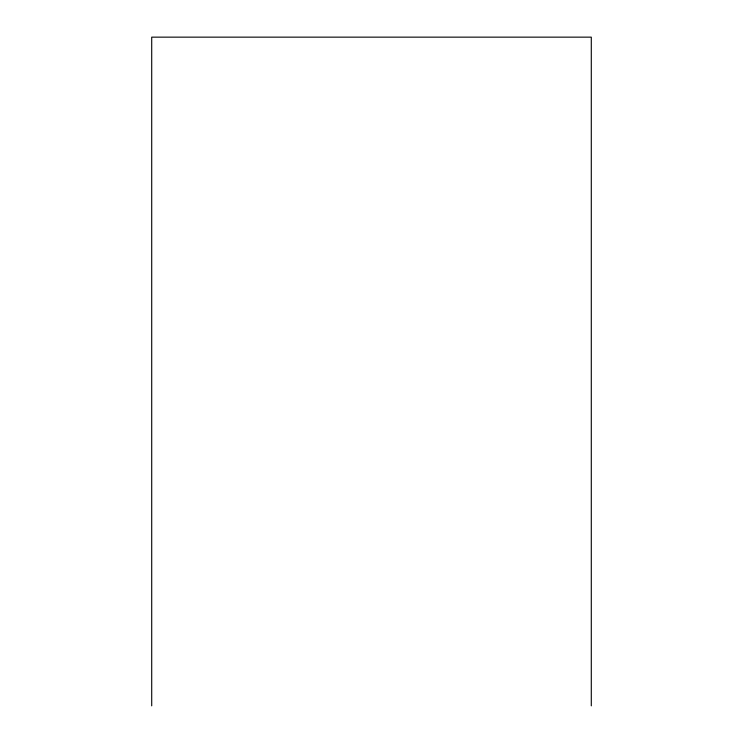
<?xml version="1.0" encoding="UTF-8"?>
<svg xmlns="http://www.w3.org/2000/svg" width="743" height="743" viewBox="0 0 743 743"><rect width="100%" height="100%" fill="white"/><g stroke="black" fill="none" stroke-linecap="round" stroke-linejoin="round"><path stroke-width="1.11" d="M591.289 705.85L591.289 37.15L151.711 37.15L151.711 705.85"/></g></svg>
